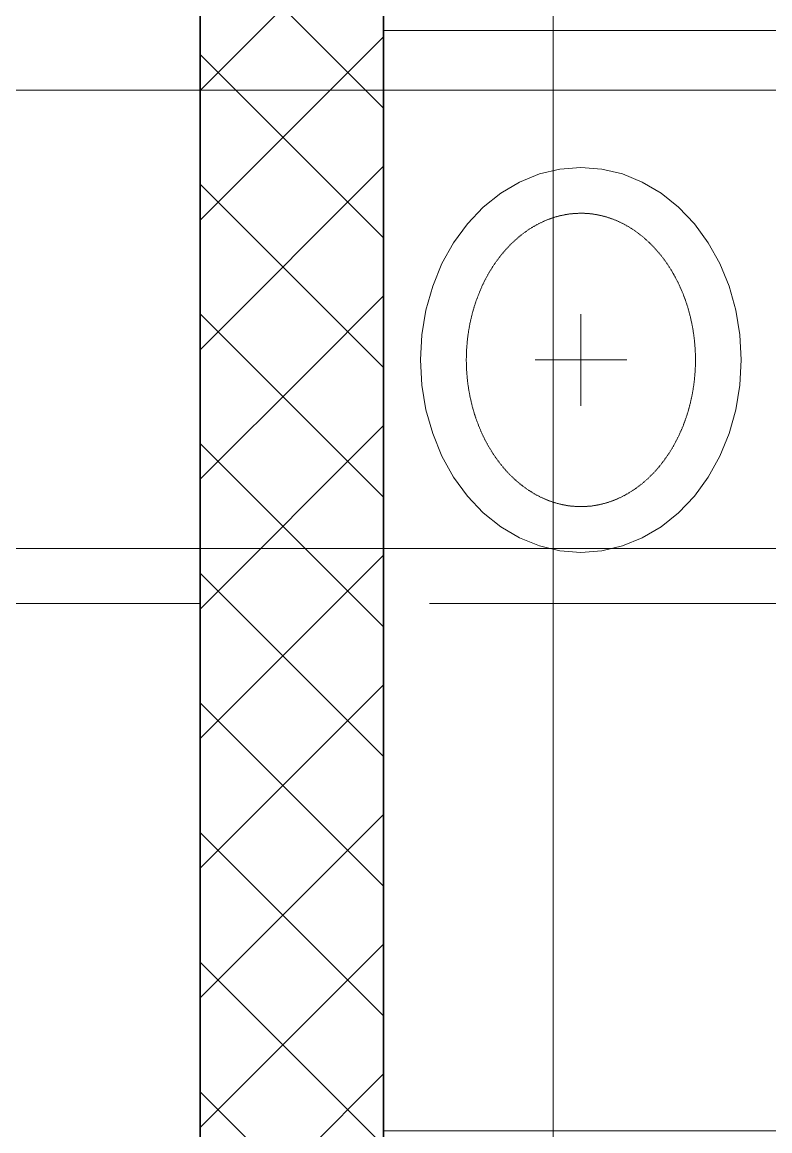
# Model space of a CAD drawing. Extents: x -1132 to 613, y -179 to 712.
# Drawn here: x -785.2 to -768.89, y 379.88 to 404.06 of the extents above; entities that cross this region are included whole.
import ezdxf
from ezdxf.lldxf.tags import DXFTag

# ---------------------------------------------------------------- set-up
doc = ezdxf.new("R2010")
doc.units = 0
doc.layers.get('0').update_dxf_attribs({"lineweight": 13})
doc.layers.add('A-DETL-____-OTLN', color=5, linetype='Continuous', lineweight=9, true_color=0x0000ff)
for name, color, linetype, lineweight in [('A-FLOR-____-OVHD', 7, 'Strichpunkt - Fein', 9), ('A-WALL-____-MCUT', 7, 'Continuous', 35), ('A-WALL-____-PATT', 7, 'Continuous', 35), ('S-GRID-____-OTLN', 7, 'Continuous', 5)]:
    doc.layers.add(name, color=color, linetype=linetype, lineweight=lineweight)
tags = doc.linetypes.add('_Rasterlinie_', pattern=[0.375, 0.2, -0.05, 0.075, -0.05]).pattern_tags.tags
tags[10:11] = [DXFTag(74, 4), DXFTag(75, 0), DXFTag(340, '0'), DXFTag(46, 1.0), DXFTag(50, 0.0), DXFTag(44, 0.0), DXFTag(45, 0.0)]
tags[8:9] = [DXFTag(74, 4), DXFTag(75, 0), DXFTag(340, '0'), DXFTag(46, 1.0), DXFTag(50, 0.0), DXFTag(44, 0.0), DXFTag(45, 0.0)]
tags[6:7] = [DXFTag(74, 4), DXFTag(75, 0), DXFTag(340, '0'), DXFTag(46, 1.0), DXFTag(50, 0.0), DXFTag(44, 0.0), DXFTag(45, 0.0)]
tags[4:5] = [DXFTag(74, 4), DXFTag(75, 0), DXFTag(340, '0'), DXFTag(46, 1.0), DXFTag(50, 0.0), DXFTag(44, 0.0), DXFTag(45, 0.0)]
tags = doc.linetypes.add('Strichliert - Fein', pattern=[0.15, 0.1, -0.05]).pattern_tags.tags
tags[6:7] = [DXFTag(74, 4), DXFTag(75, 0), DXFTag(340, '0'), DXFTag(46, 1.0), DXFTag(50, 0.0), DXFTag(44, 0.0), DXFTag(45, 0.0)]
tags[4:5] = [DXFTag(74, 4), DXFTag(75, 0), DXFTag(340, '0'), DXFTag(46, 1.0), DXFTag(50, 0.0), DXFTag(44, 0.0), DXFTag(45, 0.0)]
tags = doc.linetypes.add('Strichpunkt - Fein', pattern=[0.2, 0.1, -0.05, 0, -0.05]).pattern_tags.tags
tags[10:11] = [DXFTag(74, 4), DXFTag(75, 0), DXFTag(340, '0'), DXFTag(46, 1.0), DXFTag(50, 0.0), DXFTag(44, 0.0), DXFTag(45, 0.0)]
tags[8:9] = [DXFTag(74, 4), DXFTag(75, 0), DXFTag(340, '0'), DXFTag(46, 1.0), DXFTag(50, 0.0), DXFTag(44, 0.0), DXFTag(45, 0.0)]
tags[6:7] = [DXFTag(74, 4), DXFTag(75, 0), DXFTag(340, '0'), DXFTag(46, 1.0), DXFTag(50, 0.0), DXFTag(44, 0.0), DXFTag(45, 0.0)]
tags[4:5] = [DXFTag(74, 4), DXFTag(75, 0), DXFTag(340, '0'), DXFTag(46, 1.0), DXFTag(50, 0.0), DXFTag(44, 0.0), DXFTag(45, 0.0)]

# ---------------------------------------------------------------- blocks, each defined once
blk = doc.blocks.new('Referenz-A0UNPDE96I', base_point=(-1115.886, -117.372))
at = {"layer": 'A-DETL-____-OTLN', "color": 0, "linetype": 'Strichliert - Fein', "ltscale": 0.13}
for p, q in [((-777.315, 404.878), (-777.315, 403.878)), ((-761.315, 403.878), (-777.315, 403.878)), ((-773.916, 400.751), (-774.35, 400.575)), ((-773.467, 400.859), (-773.916, 400.751)), ((-773.01, 400.895), (-773.467, 400.859)), ((-772.553, 400.859), (-773.01, 400.895)), ((-772.104, 400.751), (-772.553, 400.859)), ((-771.671, 400.575), (-772.104, 400.751)), ((-774.35, 400.575), (-774.76, 400.332)), ((-771.26, 400.332), (-771.671, 400.575)), ((-774.76, 400.332), (-775.141, 400.027)), ((-770.88, 400.027), (-771.26, 400.332)), ((-775.141, 400.027), (-775.485, 399.664)), ((-770.535, 399.664), (-770.88, 400.027)), ((-775.485, 399.664), (-775.787, 399.251)), ((-770.233, 399.251), (-770.535, 399.664)), ((-775.787, 399.251), (-776.041, 398.795)), ((-769.979, 398.795), (-770.233, 399.251)), ((-776.041, 398.795), (-776.244, 398.302)), ((-769.777, 398.302), (-769.979, 398.795)), ((-776.244, 398.302), (-776.391, 397.782)), ((-769.629, 397.782), (-769.777, 398.302)), ((-776.391, 397.782), (-776.48, 397.243)), ((-773.01, 397.695), (-773.01, 395.695)), ((-769.54, 397.243), (-769.629, 397.782)), ((-776.48, 397.243), (-776.51, 396.695)), ((-769.51, 396.695), (-769.54, 397.243)), ((-776.51, 396.695), (-776.48, 396.146)), ((-774.01, 396.695), (-772.01, 396.695)), ((-769.54, 396.146), (-769.51, 396.695)), ((-776.48, 396.146), (-776.391, 395.607)), ((-769.629, 395.607), (-769.54, 396.146)), ((-776.391, 395.607), (-776.244, 395.087)), ((-769.777, 395.087), (-769.629, 395.607)), ((-776.244, 395.087), (-776.041, 394.595)), ((-769.979, 394.595), (-769.777, 395.087)), ((-776.041, 394.595), (-775.787, 394.138)), ((-770.233, 394.138), (-769.979, 394.595)), ((-775.787, 394.138), (-775.485, 393.725)), ((-770.535, 393.725), (-770.233, 394.138)), ((-775.485, 393.725), (-775.141, 393.362)), ((-770.88, 393.362), (-770.535, 393.725)), ((-775.141, 393.362), (-774.76, 393.057)), ((-771.26, 393.057), (-770.88, 393.362)), ((-774.76, 393.057), (-774.35, 392.814)), ((-771.671, 392.814), (-771.26, 393.057)), ((-774.35, 392.814), (-773.916, 392.638)), ((-772.104, 392.638), (-771.671, 392.814)), ((-773.916, 392.638), (-773.467, 392.53)), ((-773.467, 392.53), (-773.01, 392.495)), ((-773.01, 392.495), (-772.553, 392.53)), ((-772.553, 392.53), (-772.104, 392.638)), ((-777.315, 379.878), (-777.315, 378.878)), ((-777.315, 379.878), (-762.315, 379.878))]:
    blk.add_line(p, q, dxfattribs=at)
at = {"layer": 'A-DETL-____-OTLN', "color": 0, "linetype": 'Continuous'}
for p, q in [((-773.67, 399.778), (-773.658, 399.783)), ((-773.652, 399.785), (-773.639, 399.789)), ((-773.633, 399.791), (-773.621, 399.795)), ((-773.615, 399.797), (-773.602, 399.801)), ((-773.596, 399.804), (-773.587, 399.807)), ((-773.587, 399.807), (-773.584, 399.808)), ((-773.578, 399.809), (-773.565, 399.813)), ((-773.559, 399.815), (-773.546, 399.818)), ((-773.54, 399.82), (-773.528, 399.823)), ((-773.521, 399.825), (-773.509, 399.828)), ((-773.503, 399.83), (-773.49, 399.834)), ((-773.484, 399.835), (-773.472, 399.838)), ((-773.472, 399.838), (-773.471, 399.839)), ((-773.465, 399.84), (-773.452, 399.843)), ((-773.446, 399.844), (-773.433, 399.847)), ((-773.427, 399.848), (-773.414, 399.851)), ((-773.408, 399.852), (-773.395, 399.855)), ((-773.389, 399.856), (-773.376, 399.859)), ((-773.369, 399.86), (-773.357, 399.863)), ((-773.357, 399.863), (-773.357, 399.863)), ((-773.35, 399.864), (-773.337, 399.866)), ((-773.331, 399.867), (-773.318, 399.869)), ((-773.312, 399.87), (-773.299, 399.872)), ((-773.292, 399.873), (-773.28, 399.875)), ((-773.273, 399.876), (-773.26, 399.878)), ((-773.254, 399.879), (-773.242, 399.881)), ((-773.242, 399.881), (-773.241, 399.881)), ((-773.235, 399.881), (-773.222, 399.882)), ((-773.215, 399.883), (-773.202, 399.884)), ((-773.196, 399.885), (-773.183, 399.886)), ((-773.176, 399.887), (-773.163, 399.888)), ((-773.157, 399.888), (-773.144, 399.889)), ((-773.137, 399.89), (-773.126, 399.891)), ((-773.126, 399.891), (-773.125, 399.891)), ((-773.118, 399.891), (-773.105, 399.892)), ((-773.099, 399.892), (-773.086, 399.892)), ((-773.079, 399.892), (-773.066, 399.893)), ((-773.06, 399.893), (-773.047, 399.893)), ((-773.04, 399.894), (-773.027, 399.894)), ((-773.021, 399.894), (-773.01, 399.895)), ((-773.01, 399.895), (-773, 399.894)), ((-772.993, 399.894), (-772.98, 399.894)), ((-772.974, 399.894), (-772.961, 399.893)), ((-772.954, 399.893), (-772.941, 399.893)), ((-772.935, 399.893), (-772.922, 399.892)), ((-772.915, 399.892), (-772.902, 399.891)), ((-772.896, 399.891), (-772.883, 399.89)), ((-772.876, 399.889), (-772.864, 399.888)), ((-772.857, 399.888), (-772.844, 399.887)), ((-772.838, 399.887), (-772.825, 399.886)), ((-772.825, 399.886), (-772.825, 399.886)), ((-772.818, 399.885), (-772.805, 399.883)), ((-772.799, 399.882), (-772.786, 399.881)), ((-772.779, 399.88), (-772.767, 399.879)), ((-772.76, 399.878), (-772.747, 399.876)), ((-772.741, 399.875), (-772.732, 399.874)), ((-772.732, 399.874), (-772.728, 399.874)), ((-772.721, 399.873), (-772.709, 399.87)), ((-772.702, 399.869), (-772.689, 399.867)), ((-772.683, 399.866), (-772.67, 399.864)), ((-772.664, 399.863), (-772.651, 399.86)), ((-772.645, 399.859), (-772.64, 399.859)), ((-772.64, 399.859), (-772.632, 399.857)), ((-772.625, 399.855), (-772.613, 399.853)), ((-772.606, 399.851), (-772.594, 399.848)), ((-772.587, 399.847), (-772.575, 399.844)), ((-772.568, 399.843), (-772.556, 399.84)), ((-772.549, 399.839), (-772.548, 399.838)), ((-772.548, 399.838), (-772.537, 399.835)), ((-772.53, 399.834), (-772.518, 399.83)), ((-772.512, 399.829), (-772.499, 399.825)), ((-772.493, 399.823), (-772.48, 399.82)), ((-772.474, 399.818), (-772.461, 399.815)), ((-772.455, 399.813), (-772.443, 399.809)), ((-772.437, 399.807), (-772.424, 399.803)), ((-772.418, 399.801), (-772.406, 399.797)), ((-772.399, 399.795), (-772.387, 399.791)), ((-772.381, 399.789), (-772.369, 399.785)), ((-772.362, 399.783), (-772.35, 399.779)), ((-774.156, 399.533), (-774.148, 399.539)), ((-774.148, 399.539), (-774.146, 399.54)), ((-774.14, 399.544), (-774.129, 399.551)), ((-774.123, 399.554), (-774.112, 399.561)), ((-774.107, 399.564), (-774.096, 399.571)), ((-774.09, 399.575), (-774.079, 399.581)), ((-774.074, 399.585), (-774.063, 399.592)), ((-774.057, 399.595), (-774.046, 399.602)), ((-774.041, 399.606), (-774.038, 399.607)), ((-774.038, 399.607), (-774.029, 399.612)), ((-774.024, 399.615), (-774.012, 399.621)), ((-774.007, 399.624), (-773.995, 399.631)), ((-773.989, 399.634), (-773.978, 399.64)), ((-773.972, 399.643), (-773.961, 399.649)), ((-773.955, 399.652), (-773.944, 399.659)), ((-773.938, 399.662), (-773.927, 399.668)), ((-773.927, 399.668), (-773.927, 399.668)), ((-773.921, 399.671), (-773.909, 399.676)), ((-773.903, 399.679), (-773.892, 399.685)), ((-773.886, 399.688), (-773.874, 399.693)), ((-773.868, 399.696), (-773.856, 399.702)), ((-773.85, 399.704), (-773.839, 399.71)), ((-773.833, 399.713), (-773.821, 399.718)), ((-773.815, 399.721), (-773.803, 399.726)), ((-773.815, 399.721), (-773.815, 399.721)), ((-773.797, 399.729), (-773.785, 399.733)), ((-773.779, 399.736), (-773.767, 399.741)), ((-773.761, 399.743), (-773.749, 399.748)), ((-773.743, 399.751), (-773.731, 399.756)), ((-773.725, 399.758), (-773.713, 399.763)), ((-773.707, 399.765), (-773.701, 399.768)), ((-773.701, 399.768), (-773.695, 399.77)), ((-773.689, 399.772), (-773.676, 399.776)), ((-772.344, 399.776), (-772.332, 399.772)), ((-772.326, 399.77), (-772.314, 399.765)), ((-772.308, 399.763), (-772.295, 399.758)), ((-772.289, 399.756), (-772.277, 399.751)), ((-772.271, 399.749), (-772.259, 399.744)), ((-772.253, 399.741), (-772.241, 399.736)), ((-772.235, 399.734), (-772.223, 399.729)), ((-772.217, 399.726), (-772.205, 399.721)), ((-772.199, 399.718), (-772.187, 399.713)), ((-772.181, 399.711), (-772.17, 399.705)), ((-772.164, 399.702), (-772.152, 399.696)), ((-772.146, 399.694), (-772.135, 399.688)), ((-772.129, 399.685), (-772.117, 399.679)), ((-772.111, 399.677), (-772.1, 399.671)), ((-772.094, 399.668), (-772.094, 399.668)), ((-772.094, 399.668), (-772.082, 399.662)), ((-772.077, 399.659), (-772.065, 399.653)), ((-772.059, 399.65), (-772.048, 399.643)), ((-772.042, 399.64), (-772.031, 399.634)), ((-772.025, 399.631), (-772.014, 399.625)), ((-772.008, 399.622), (-772.005, 399.62)), ((-772.005, 399.62), (-771.997, 399.615)), ((-771.991, 399.612), (-771.98, 399.605)), ((-771.974, 399.602), (-771.963, 399.595)), ((-771.958, 399.592), (-771.946, 399.585)), ((-771.941, 399.582), (-771.93, 399.575)), ((-771.924, 399.572), (-771.917, 399.567)), ((-771.917, 399.567), (-771.913, 399.565)), ((-771.908, 399.561), (-771.897, 399.554)), ((-771.891, 399.551), (-771.881, 399.543)), ((-771.875, 399.54), (-771.864, 399.533)), ((-774.462, 399.292), (-774.453, 399.3)), ((-774.448, 399.305), (-774.438, 399.313)), ((-774.433, 399.318), (-774.423, 399.326)), ((-774.418, 399.33), (-774.409, 399.339)), ((-774.404, 399.343), (-774.394, 399.352)), ((-774.389, 399.356), (-774.379, 399.365)), ((-774.374, 399.369), (-774.365, 399.377)), ((-774.36, 399.382), (-774.349, 399.39)), ((-774.344, 399.394), (-774.334, 399.402)), ((-774.329, 399.406), (-774.319, 399.414)), ((-774.314, 399.418), (-774.303, 399.426)), ((-774.298, 399.43), (-774.288, 399.438)), ((-774.283, 399.442), (-774.273, 399.45)), ((-774.268, 399.454), (-774.257, 399.462)), ((-774.252, 399.466), (-774.241, 399.473)), ((-774.236, 399.477), (-774.225, 399.484)), ((-774.22, 399.488), (-774.209, 399.496)), ((-774.204, 399.499), (-774.194, 399.507)), ((-774.188, 399.511), (-774.178, 399.518)), ((-774.172, 399.522), (-774.162, 399.529)), ((-771.859, 399.529), (-771.848, 399.522)), ((-771.843, 399.518), (-771.832, 399.511)), ((-771.826, 399.507), (-771.816, 399.5)), ((-771.811, 399.496), (-771.8, 399.488)), ((-771.795, 399.485), (-771.784, 399.477)), ((-771.779, 399.473), (-771.769, 399.465)), ((-771.763, 399.462), (-771.753, 399.454)), ((-771.748, 399.45), (-771.744, 399.448)), ((-771.744, 399.448), (-771.737, 399.442)), ((-771.732, 399.438), (-771.722, 399.43)), ((-771.717, 399.426), (-771.707, 399.418)), ((-771.702, 399.414), (-771.691, 399.406)), ((-771.686, 399.402), (-771.676, 399.394)), ((-771.671, 399.39), (-771.661, 399.382)), ((-771.656, 399.377), (-771.646, 399.369)), ((-771.641, 399.365), (-771.631, 399.356)), ((-771.626, 399.352), (-771.617, 399.343)), ((-771.612, 399.339), (-771.602, 399.331)), ((-771.597, 399.326), (-771.587, 399.318)), ((-771.582, 399.314), (-771.577, 399.309)), ((-771.577, 399.309), (-771.573, 399.305)), ((-771.568, 399.301), (-771.558, 399.292)), ((-774.692, 399.053), (-774.683, 399.063)), ((-774.679, 399.068), (-774.671, 399.078)), ((-774.666, 399.083), (-774.66, 399.09)), ((-774.66, 399.09), (-774.658, 399.092)), ((-774.654, 399.097), (-774.645, 399.107)), ((-774.64, 399.111), (-774.631, 399.121)), ((-774.627, 399.126), (-774.618, 399.135)), ((-774.614, 399.14), (-774.605, 399.149)), ((-774.6, 399.154), (-774.592, 399.164)), ((-774.587, 399.168), (-774.578, 399.178)), ((-774.574, 399.183), (-774.565, 399.192)), ((-774.56, 399.197), (-774.551, 399.206)), ((-774.546, 399.21), (-774.537, 399.22)), ((-774.532, 399.224), (-774.523, 399.233)), ((-774.518, 399.238), (-774.509, 399.247)), ((-774.504, 399.251), (-774.495, 399.26)), ((-774.49, 399.265), (-774.481, 399.274)), ((-774.476, 399.278), (-774.467, 399.287)), ((-771.554, 399.287), (-771.544, 399.278)), ((-771.539, 399.274), (-771.53, 399.265)), ((-771.525, 399.261), (-771.516, 399.252)), ((-771.511, 399.247), (-771.501, 399.238)), ((-771.497, 399.234), (-771.496, 399.234)), ((-771.496, 399.234), (-771.488, 399.225)), ((-771.483, 399.22), (-771.474, 399.211)), ((-771.469, 399.206), (-771.46, 399.197)), ((-771.456, 399.192), (-771.447, 399.183)), ((-771.442, 399.178), (-771.433, 399.169)), ((-771.429, 399.164), (-771.419, 399.155)), ((-771.415, 399.15), (-771.406, 399.14)), ((-771.402, 399.136), (-771.393, 399.126)), ((-771.389, 399.121), (-771.38, 399.112)), ((-771.376, 399.107), (-771.367, 399.097)), ((-771.363, 399.092), (-771.354, 399.083)), ((-771.35, 399.078), (-771.341, 399.068)), ((-771.341, 399.068), (-771.341, 399.068)), ((-771.337, 399.063), (-771.328, 399.053)), ((-774.882, 398.805), (-774.874, 398.816)), ((-774.871, 398.822), (-774.863, 398.832)), ((-774.86, 398.838), (-774.852, 398.848)), ((-774.848, 398.854), (-774.843, 398.862)), ((-774.843, 398.862), (-774.841, 398.864)), ((-774.837, 398.869), (-774.829, 398.88)), ((-774.825, 398.885), (-774.817, 398.895)), ((-774.813, 398.901), (-774.806, 398.911)), ((-774.802, 398.916), (-774.794, 398.926)), ((-774.79, 398.932), (-774.782, 398.942)), ((-774.778, 398.947), (-774.77, 398.957)), ((-774.766, 398.963), (-774.758, 398.973)), ((-774.754, 398.979), (-774.746, 398.988)), ((-774.754, 398.978), (-774.754, 398.979)), ((-774.742, 398.993), (-774.733, 399.003)), ((-774.729, 399.008), (-774.721, 399.018)), ((-774.717, 399.023), (-774.708, 399.033)), ((-774.704, 399.038), (-774.696, 399.048)), ((-771.324, 399.048), (-771.316, 399.038)), ((-771.312, 399.033), (-771.303, 399.023)), ((-771.299, 399.018), (-771.291, 399.008)), ((-771.287, 399.003), (-771.279, 398.993)), ((-771.274, 398.988), (-771.267, 398.979)), ((-771.267, 398.979), (-771.266, 398.978)), ((-771.262, 398.973), (-771.254, 398.963)), ((-771.25, 398.958), (-771.242, 398.947)), ((-771.238, 398.942), (-771.23, 398.932)), ((-771.226, 398.927), (-771.219, 398.916)), ((-771.215, 398.911), (-771.207, 398.901)), ((-771.203, 398.896), (-771.195, 398.886)), ((-771.195, 398.886), (-771.195, 398.885)), ((-771.191, 398.88), (-771.184, 398.87)), ((-771.18, 398.864), (-771.172, 398.854)), ((-771.168, 398.848), (-771.161, 398.838)), ((-771.157, 398.832), (-771.15, 398.822)), ((-771.146, 398.816), (-771.138, 398.806)), ((-775.027, 398.575), (-775.021, 398.586)), ((-775.018, 398.592), (-775.011, 398.603)), ((-775.008, 398.609), (-775.001, 398.62)), ((-774.998, 398.625), (-774.991, 398.636)), ((-774.988, 398.642), (-774.981, 398.653)), ((-774.977, 398.658), (-774.97, 398.669)), ((-774.967, 398.675), (-774.96, 398.686)), ((-774.957, 398.692), (-774.95, 398.703)), ((-774.947, 398.708), (-774.94, 398.719)), ((-774.936, 398.725), (-774.929, 398.736)), ((-774.926, 398.741), (-774.918, 398.752)), ((-774.915, 398.757), (-774.907, 398.768)), ((-774.904, 398.773), (-774.896, 398.784)), ((-774.893, 398.789), (-774.885, 398.8)), ((-771.135, 398.801), (-771.127, 398.79)), ((-771.123, 398.785), (-771.116, 398.774)), ((-771.113, 398.768), (-771.106, 398.757)), ((-771.102, 398.752), (-771.095, 398.741)), ((-771.092, 398.736), (-771.084, 398.725)), ((-771.081, 398.719), (-771.074, 398.708)), ((-771.07, 398.703), (-771.063, 398.692)), ((-771.06, 398.687), (-771.053, 398.675)), ((-771.049, 398.67), (-771.043, 398.659)), ((-771.039, 398.653), (-771.033, 398.642)), ((-771.029, 398.636), (-771.023, 398.625)), ((-771.019, 398.62), (-771.013, 398.609)), ((-771.009, 398.603), (-771.003, 398.592)), ((-770.999, 398.586), (-770.997, 398.582)), ((-770.997, 398.582), (-770.993, 398.575)), ((-775.153, 398.333), (-775.148, 398.344)), ((-775.145, 398.35), (-775.139, 398.362)), ((-775.136, 398.368), (-775.13, 398.379)), ((-775.127, 398.385), (-775.122, 398.397)), ((-775.119, 398.403), (-775.113, 398.414)), ((-775.11, 398.42), (-775.104, 398.432)), ((-775.101, 398.437), (-775.096, 398.449)), ((-775.093, 398.455), (-775.087, 398.467)), ((-775.084, 398.473), (-775.078, 398.484)), ((-775.084, 398.472), (-775.084, 398.473)), ((-775.074, 398.489), (-775.068, 398.501)), ((-775.065, 398.506), (-775.059, 398.518)), ((-775.056, 398.523), (-775.049, 398.535)), ((-775.046, 398.541), (-775.04, 398.552)), ((-775.037, 398.558), (-775.03, 398.569)), ((-770.99, 398.569), (-770.983, 398.558)), ((-770.98, 398.552), (-770.974, 398.541)), ((-770.971, 398.535), (-770.965, 398.524)), ((-770.962, 398.518), (-770.955, 398.507)), ((-770.952, 398.501), (-770.946, 398.49)), ((-770.943, 398.484), (-770.937, 398.473)), ((-770.937, 398.473), (-770.936, 398.473)), ((-770.934, 398.467), (-770.928, 398.455)), ((-770.925, 398.449), (-770.919, 398.438)), ((-770.916, 398.432), (-770.91, 398.42)), ((-770.907, 398.414), (-770.901, 398.403)), ((-770.898, 398.397), (-770.893, 398.385)), ((-770.89, 398.38), (-770.884, 398.368)), ((-770.881, 398.362), (-770.88, 398.361)), ((-770.88, 398.361), (-770.875, 398.35)), ((-770.873, 398.345), (-770.867, 398.333)), ((-775.259, 398.081), (-775.255, 398.093)), ((-775.252, 398.099), (-775.248, 398.111)), ((-775.245, 398.117), (-775.24, 398.13)), ((-775.238, 398.136), (-775.233, 398.148)), ((-775.231, 398.154), (-775.226, 398.166)), ((-775.224, 398.172), (-775.219, 398.184)), ((-775.217, 398.19), (-775.211, 398.202)), ((-775.209, 398.208), (-775.203, 398.22)), ((-775.201, 398.226), (-775.196, 398.238)), ((-775.193, 398.244), (-775.188, 398.255)), ((-775.185, 398.261), (-775.18, 398.273)), ((-775.177, 398.279), (-775.172, 398.291)), ((-775.169, 398.297), (-775.164, 398.309)), ((-775.161, 398.315), (-775.156, 398.327)), ((-770.865, 398.327), (-770.859, 398.315)), ((-770.856, 398.309), (-770.851, 398.297)), ((-770.848, 398.291), (-770.843, 398.28)), ((-770.84, 398.274), (-770.835, 398.262)), ((-770.832, 398.256), (-770.827, 398.246)), ((-770.827, 398.246), (-770.827, 398.244)), ((-770.824, 398.238), (-770.819, 398.226)), ((-770.817, 398.22), (-770.812, 398.208)), ((-770.809, 398.202), (-770.804, 398.19)), ((-770.802, 398.184), (-770.797, 398.172)), ((-770.794, 398.166), (-770.789, 398.154)), ((-770.787, 398.148), (-770.782, 398.136)), ((-770.779, 398.13), (-770.778, 398.127)), ((-770.778, 398.127), (-770.775, 398.118)), ((-770.772, 398.112), (-770.768, 398.1)), ((-770.765, 398.094), (-770.761, 398.081)), ((-775.341, 397.841), (-775.338, 397.854)), ((-775.336, 397.86), (-775.332, 397.873)), ((-775.33, 397.879), (-775.329, 397.883)), ((-775.329, 397.883), (-775.326, 397.891)), ((-775.324, 397.897), (-775.32, 397.91)), ((-775.318, 397.916), (-775.314, 397.928)), ((-775.312, 397.934), (-775.307, 397.947)), ((-775.305, 397.953), (-775.301, 397.965)), ((-775.299, 397.971), (-775.295, 397.983)), ((-775.293, 397.99), (-775.289, 398.002)), ((-775.286, 398.008), (-775.282, 398.02)), ((-775.28, 398.027), (-775.277, 398.037)), ((-775.277, 398.037), (-775.276, 398.039)), ((-775.274, 398.045), (-775.269, 398.057)), ((-775.266, 398.063), (-775.262, 398.075)), ((-770.759, 398.075), (-770.754, 398.063)), ((-770.752, 398.057), (-770.747, 398.045)), ((-770.745, 398.039), (-770.74, 398.027)), ((-770.738, 398.021), (-770.733, 398.008)), ((-770.731, 398.002), (-770.727, 397.99)), ((-770.725, 397.984), (-770.721, 397.971)), ((-770.719, 397.965), (-770.715, 397.953)), ((-770.713, 397.947), (-770.709, 397.934)), ((-770.707, 397.928), (-770.702, 397.916)), ((-770.7, 397.91), (-770.696, 397.897)), ((-770.694, 397.891), (-770.691, 397.883)), ((-770.691, 397.883), (-770.69, 397.879)), ((-770.688, 397.873), (-770.685, 397.86)), ((-770.683, 397.854), (-770.679, 397.842)), ((-775.407, 397.597), (-775.404, 397.609)), ((-775.403, 397.616), (-775.4, 397.628)), ((-775.398, 397.635), (-775.395, 397.647)), ((-775.393, 397.653), (-775.39, 397.666)), ((-775.389, 397.672), (-775.385, 397.685)), ((-775.384, 397.691), (-775.38, 397.704)), ((-775.379, 397.71), (-775.375, 397.723)), ((-775.374, 397.729), (-775.371, 397.742)), ((-775.369, 397.748), (-775.367, 397.757)), ((-775.367, 397.757), (-775.366, 397.76)), ((-775.364, 397.767), (-775.36, 397.779)), ((-775.358, 397.785), (-775.354, 397.798)), ((-775.353, 397.804), (-775.349, 397.816)), ((-775.347, 397.823), (-775.343, 397.835)), ((-770.677, 397.835), (-770.673, 397.823)), ((-770.672, 397.817), (-770.668, 397.804)), ((-770.666, 397.798), (-770.662, 397.785)), ((-770.661, 397.779), (-770.657, 397.767)), ((-770.655, 397.761), (-770.654, 397.756)), ((-770.654, 397.756), (-770.652, 397.748)), ((-770.65, 397.742), (-770.647, 397.729)), ((-770.645, 397.723), (-770.642, 397.71)), ((-770.64, 397.704), (-770.637, 397.691)), ((-770.635, 397.685), (-770.632, 397.672)), ((-770.63, 397.666), (-770.627, 397.654)), ((-770.625, 397.647), (-770.622, 397.635)), ((-770.621, 397.628), (-770.621, 397.628)), ((-770.621, 397.628), (-770.618, 397.616)), ((-770.616, 397.609), (-770.613, 397.597)), ((-775.454, 397.367), (-775.451, 397.38)), ((-775.45, 397.386), (-775.448, 397.399)), ((-775.446, 397.406), (-775.444, 397.418)), ((-775.443, 397.425), (-775.44, 397.438)), ((-775.439, 397.444), (-775.437, 397.457)), ((-775.436, 397.463), (-775.433, 397.476)), ((-775.432, 397.482), (-775.43, 397.495)), ((-775.428, 397.501), (-775.425, 397.514)), ((-775.424, 397.52), (-775.421, 397.533)), ((-775.42, 397.539), (-775.417, 397.552)), ((-775.416, 397.559), (-775.413, 397.571)), ((-775.411, 397.578), (-775.408, 397.59)), ((-770.612, 397.59), (-770.609, 397.578)), ((-770.608, 397.571), (-770.605, 397.559)), ((-770.604, 397.552), (-770.601, 397.54)), ((-770.599, 397.533), (-770.596, 397.521)), ((-770.595, 397.514), (-770.592, 397.502)), ((-770.591, 397.495), (-770.588, 397.482)), ((-770.587, 397.476), (-770.585, 397.463)), ((-770.584, 397.457), (-770.581, 397.444)), ((-770.58, 397.438), (-770.578, 397.425)), ((-770.577, 397.419), (-770.574, 397.406)), ((-770.573, 397.399), (-770.571, 397.387)), ((-770.569, 397.38), (-770.567, 397.367)), ((-775.488, 397.116), (-775.486, 397.129)), ((-775.486, 397.136), (-775.484, 397.148)), ((-775.483, 397.155), (-775.482, 397.168)), ((-775.481, 397.174), (-775.479, 397.187)), ((-775.479, 397.194), (-775.477, 397.207)), ((-775.476, 397.213), (-775.475, 397.226)), ((-775.474, 397.234), (-775.472, 397.245)), ((-775.474, 397.232), (-775.474, 397.234)), ((-775.471, 397.252), (-775.469, 397.264)), ((-775.468, 397.271), (-775.466, 397.284)), ((-775.465, 397.29), (-775.463, 397.303)), ((-775.462, 397.309), (-775.46, 397.322)), ((-775.459, 397.329), (-775.457, 397.342)), ((-775.457, 397.348), (-775.455, 397.361)), ((-770.566, 397.361), (-770.564, 397.348)), ((-770.563, 397.342), (-770.561, 397.329)), ((-770.56, 397.322), (-770.558, 397.31)), ((-770.557, 397.303), (-770.555, 397.29)), ((-770.554, 397.284), (-770.552, 397.271)), ((-770.551, 397.265), (-770.549, 397.252)), ((-770.548, 397.245), (-770.546, 397.234)), ((-770.546, 397.234), (-770.546, 397.233)), ((-770.546, 397.226), (-770.544, 397.213)), ((-770.543, 397.207), (-770.542, 397.194)), ((-770.541, 397.187), (-770.539, 397.174)), ((-770.539, 397.168), (-770.537, 397.155)), ((-770.536, 397.149), (-770.535, 397.136)), ((-770.534, 397.129), (-770.533, 397.116)), ((-775.505, 396.883), (-775.505, 396.896)), ((-775.504, 396.902), (-775.504, 396.915)), ((-775.503, 396.922), (-775.503, 396.935)), ((-775.502, 396.941), (-775.502, 396.954)), ((-775.501, 396.965), (-775.5, 396.974)), ((-775.501, 396.961), (-775.501, 396.965)), ((-775.5, 396.98), (-775.499, 396.993)), ((-775.498, 397), (-775.497, 397.013)), ((-775.497, 397.019), (-775.495, 397.032)), ((-775.495, 397.039), (-775.494, 397.051)), ((-775.493, 397.058), (-775.492, 397.071)), ((-775.492, 397.077), (-775.491, 397.09)), ((-775.49, 397.1), (-775.489, 397.11)), ((-775.49, 397.097), (-775.49, 397.1)), ((-770.532, 397.11), (-770.531, 397.1)), ((-770.531, 397.1), (-770.53, 397.097)), ((-770.53, 397.09), (-770.529, 397.078)), ((-770.528, 397.071), (-770.527, 397.058)), ((-770.527, 397.052), (-770.525, 397.039)), ((-770.525, 397.032), (-770.524, 397.019)), ((-770.523, 397.013), (-770.522, 397)), ((-770.522, 396.993), (-770.521, 396.98)), ((-770.52, 396.974), (-770.519, 396.965)), ((-770.519, 396.965), (-770.519, 396.961)), ((-770.519, 396.954), (-770.518, 396.941)), ((-770.518, 396.935), (-770.517, 396.922)), ((-770.517, 396.915), (-770.516, 396.902)), ((-770.516, 396.896), (-770.515, 396.883)), ((-775.51, 396.727), (-775.509, 396.74)), ((-775.51, 396.707), (-775.51, 396.72)), ((-775.51, 396.695), (-775.51, 396.701)), ((-775.51, 396.688), (-775.51, 396.695)), ((-775.51, 396.668), (-775.51, 396.681)), ((-775.509, 396.649), (-775.51, 396.662)), ((-775.509, 396.785), (-775.508, 396.798)), ((-775.509, 396.766), (-775.509, 396.779)), ((-775.509, 396.746), (-775.509, 396.759)), ((-775.509, 396.629), (-775.509, 396.642)), ((-775.508, 396.83), (-775.508, 396.837)), ((-775.508, 396.824), (-775.508, 396.83)), ((-775.508, 396.805), (-775.508, 396.818)), ((-775.507, 396.844), (-775.507, 396.857)), ((-775.506, 396.863), (-775.506, 396.876)), ((-770.515, 396.877), (-770.514, 396.864)), ((-770.514, 396.857), (-770.513, 396.844)), ((-770.513, 396.838), (-770.513, 396.83)), ((-770.513, 396.83), (-770.512, 396.825)), ((-770.512, 396.818), (-770.512, 396.805)), ((-770.512, 396.799), (-770.512, 396.786)), ((-770.512, 396.779), (-770.511, 396.766)), ((-770.511, 396.76), (-770.511, 396.747)), ((-770.511, 396.74), (-770.511, 396.727)), ((-770.511, 396.721), (-770.51, 396.708)), ((-770.51, 396.682), (-770.511, 396.669)), ((-770.511, 396.662), (-770.511, 396.649)), ((-770.511, 396.643), (-770.511, 396.63)), ((-770.51, 396.701), (-770.51, 396.695)), ((-770.51, 396.695), (-770.51, 396.688)), ((-775.509, 396.61), (-775.509, 396.623)), ((-775.508, 396.59), (-775.509, 396.603)), ((-775.508, 396.571), (-775.508, 396.584)), ((-775.508, 396.559), (-775.508, 396.564)), ((-775.508, 396.551), (-775.508, 396.559)), ((-775.507, 396.532), (-775.507, 396.545)), ((-775.506, 396.513), (-775.506, 396.526)), ((-775.505, 396.493), (-775.505, 396.506)), ((-775.504, 396.474), (-775.504, 396.487)), ((-775.503, 396.454), (-775.503, 396.467)), ((-775.502, 396.435), (-775.502, 396.448)), ((-775.501, 396.424), (-775.501, 396.428)), ((-775.5, 396.415), (-775.501, 396.424)), ((-775.499, 396.396), (-775.5, 396.409)), ((-770.521, 396.409), (-770.522, 396.396)), ((-770.519, 396.424), (-770.52, 396.415)), ((-770.518, 396.448), (-770.519, 396.435)), ((-770.519, 396.428), (-770.519, 396.424)), ((-770.517, 396.467), (-770.518, 396.454)), ((-770.516, 396.487), (-770.517, 396.474)), ((-770.515, 396.506), (-770.516, 396.493)), ((-770.514, 396.526), (-770.515, 396.513)), ((-770.513, 396.545), (-770.514, 396.532)), ((-770.512, 396.565), (-770.513, 396.559)), ((-770.513, 396.559), (-770.513, 396.552)), ((-770.511, 396.623), (-770.512, 396.61)), ((-770.512, 396.604), (-770.512, 396.591)), ((-770.512, 396.584), (-770.512, 396.571)), ((-775.497, 396.376), (-775.498, 396.389)), ((-775.495, 396.357), (-775.497, 396.37)), ((-775.494, 396.337), (-775.495, 396.35)), ((-775.492, 396.318), (-775.493, 396.331)), ((-775.491, 396.299), (-775.492, 396.312)), ((-775.49, 396.289), (-775.49, 396.292)), ((-775.489, 396.279), (-775.49, 396.289)), ((-775.486, 396.26), (-775.488, 396.273)), ((-775.484, 396.24), (-775.486, 396.253)), ((-775.482, 396.221), (-775.483, 396.234)), ((-775.479, 396.202), (-775.481, 396.215)), ((-775.477, 396.182), (-775.479, 396.195)), ((-775.475, 396.163), (-775.476, 396.176)), ((-775.474, 396.155), (-775.474, 396.157)), ((-775.472, 396.144), (-775.474, 396.155)), ((-770.546, 396.155), (-770.548, 396.144)), ((-770.544, 396.176), (-770.546, 396.163)), ((-770.546, 396.157), (-770.546, 396.155)), ((-770.542, 396.195), (-770.543, 396.183)), ((-770.539, 396.215), (-770.541, 396.202)), ((-770.537, 396.234), (-770.539, 396.221)), ((-770.535, 396.254), (-770.536, 396.241)), ((-770.533, 396.273), (-770.534, 396.26)), ((-770.531, 396.289), (-770.532, 396.279)), ((-770.53, 396.292), (-770.531, 396.289)), ((-770.529, 396.312), (-770.53, 396.299)), ((-770.527, 396.331), (-770.528, 396.318)), ((-770.525, 396.351), (-770.527, 396.338)), ((-770.524, 396.37), (-770.525, 396.357)), ((-770.522, 396.389), (-770.523, 396.376)), ((-775.469, 396.124), (-775.471, 396.137)), ((-775.466, 396.105), (-775.468, 396.118)), ((-775.463, 396.086), (-775.465, 396.099)), ((-775.46, 396.067), (-775.462, 396.079)), ((-775.457, 396.047), (-775.459, 396.06)), ((-775.455, 396.028), (-775.456, 396.041)), ((-775.451, 396.009), (-775.454, 396.022)), ((-775.448, 395.99), (-775.45, 396.002)), ((-775.444, 395.97), (-775.446, 395.983)), ((-775.44, 395.951), (-775.443, 395.964)), ((-775.437, 395.932), (-775.439, 395.945)), ((-775.433, 395.913), (-775.436, 395.926)), ((-770.585, 395.926), (-770.587, 395.913)), ((-770.581, 395.945), (-770.584, 395.932)), ((-770.578, 395.964), (-770.58, 395.951)), ((-770.574, 395.983), (-770.576, 395.971)), ((-770.57, 396.003), (-770.573, 395.99)), ((-770.567, 396.022), (-770.569, 396.009)), ((-770.564, 396.041), (-770.566, 396.028)), ((-770.561, 396.06), (-770.563, 396.047)), ((-770.558, 396.08), (-770.56, 396.067)), ((-770.555, 396.099), (-770.557, 396.086)), ((-770.552, 396.118), (-770.554, 396.105)), ((-770.549, 396.137), (-770.551, 396.125)), ((-775.43, 395.894), (-775.432, 395.907)), ((-775.425, 395.875), (-775.428, 395.887)), ((-775.421, 395.856), (-775.424, 395.868)), ((-775.417, 395.837), (-775.42, 395.849)), ((-775.413, 395.818), (-775.415, 395.83)), ((-775.408, 395.799), (-775.411, 395.811)), ((-775.404, 395.78), (-775.407, 395.792)), ((-775.4, 395.761), (-775.403, 395.773)), ((-775.4, 395.761), (-775.4, 395.761)), ((-775.395, 395.742), (-775.398, 395.754)), ((-775.39, 395.723), (-775.393, 395.735)), ((-775.385, 395.704), (-775.388, 395.717)), ((-775.38, 395.685), (-775.384, 395.698)), ((-775.375, 395.666), (-775.379, 395.679)), ((-770.642, 395.679), (-770.645, 395.666)), ((-770.637, 395.698), (-770.64, 395.685)), ((-770.632, 395.717), (-770.635, 395.704)), ((-770.627, 395.736), (-770.63, 395.723)), ((-770.622, 395.754), (-770.625, 395.742)), ((-770.618, 395.773), (-770.62, 395.761)), ((-770.613, 395.792), (-770.616, 395.78)), ((-770.609, 395.811), (-770.612, 395.799)), ((-770.605, 395.831), (-770.608, 395.818)), ((-770.601, 395.85), (-770.603, 395.837)), ((-770.596, 395.869), (-770.599, 395.856)), ((-770.592, 395.888), (-770.595, 395.875)), ((-770.588, 395.907), (-770.591, 395.894)), ((-775.37, 395.647), (-775.374, 395.66)), ((-775.367, 395.633), (-775.369, 395.641)), ((-775.365, 395.629), (-775.367, 395.633)), ((-775.36, 395.61), (-775.364, 395.622)), ((-775.354, 395.591), (-775.358, 395.604)), ((-775.349, 395.572), (-775.353, 395.585)), ((-775.343, 395.554), (-775.347, 395.566)), ((-775.338, 395.535), (-775.341, 395.547)), ((-775.332, 395.516), (-775.336, 395.529)), ((-775.329, 395.507), (-775.33, 395.51)), ((-775.326, 395.498), (-775.329, 395.507)), ((-775.32, 395.479), (-775.324, 395.492)), ((-775.314, 395.461), (-775.318, 395.473)), ((-775.308, 395.442), (-775.312, 395.455)), ((-775.301, 395.424), (-775.306, 395.436)), ((-770.715, 395.436), (-770.719, 395.424)), ((-770.709, 395.455), (-770.713, 395.443)), ((-770.702, 395.473), (-770.707, 395.461)), ((-770.696, 395.492), (-770.7, 395.479)), ((-770.691, 395.507), (-770.694, 395.498)), ((-770.69, 395.51), (-770.691, 395.507)), ((-770.685, 395.529), (-770.688, 395.516)), ((-770.679, 395.548), (-770.683, 395.535)), ((-770.673, 395.566), (-770.677, 395.554)), ((-770.668, 395.585), (-770.672, 395.573)), ((-770.662, 395.604), (-770.666, 395.591)), ((-770.657, 395.622), (-770.66, 395.61)), ((-770.654, 395.633), (-770.655, 395.629)), ((-770.651, 395.641), (-770.654, 395.633)), ((-770.647, 395.66), (-770.65, 395.647)), ((-775.295, 395.405), (-775.299, 395.418)), ((-775.289, 395.387), (-775.293, 395.399)), ((-775.282, 395.369), (-775.287, 395.381)), ((-775.276, 395.35), (-775.28, 395.362)), ((-775.269, 395.332), (-775.273, 395.344)), ((-775.262, 395.314), (-775.266, 395.326)), ((-775.255, 395.295), (-775.26, 395.308)), ((-775.248, 395.277), (-775.253, 395.289)), ((-775.242, 395.262), (-775.246, 395.271)), ((-775.241, 395.259), (-775.242, 395.262)), ((-775.234, 395.241), (-775.239, 395.253)), ((-775.226, 395.223), (-775.231, 395.235)), ((-775.219, 395.205), (-775.224, 395.217)), ((-775.211, 395.187), (-775.216, 395.199)), ((-770.804, 395.199), (-770.809, 395.187)), ((-770.797, 395.217), (-770.801, 395.205)), ((-770.789, 395.235), (-770.794, 395.223)), ((-770.782, 395.253), (-770.787, 395.241)), ((-770.775, 395.272), (-770.78, 395.259)), ((-770.768, 395.29), (-770.773, 395.278)), ((-770.761, 395.308), (-770.766, 395.296)), ((-770.754, 395.326), (-770.759, 395.314)), ((-770.747, 395.344), (-770.752, 395.332)), ((-770.74, 395.363), (-770.744, 395.352)), ((-770.744, 395.352), (-770.744, 395.35)), ((-770.734, 395.381), (-770.738, 395.369)), ((-770.728, 395.399), (-770.732, 395.387)), ((-770.721, 395.418), (-770.726, 395.406)), ((-775.204, 395.169), (-775.209, 395.181)), ((-775.196, 395.151), (-775.201, 395.163)), ((-775.193, 395.143), (-775.194, 395.145)), ((-775.188, 395.133), (-775.193, 395.143)), ((-775.18, 395.115), (-775.186, 395.127)), ((-775.172, 395.098), (-775.178, 395.11)), ((-775.164, 395.08), (-775.169, 395.092)), ((-775.156, 395.062), (-775.161, 395.074)), ((-775.148, 395.045), (-775.153, 395.056)), ((-775.14, 395.028), (-775.145, 395.039)), ((-775.14, 395.027), (-775.14, 395.028)), ((-775.131, 395.009), (-775.137, 395.021)), ((-775.122, 394.992), (-775.128, 395.004)), ((-775.113, 394.975), (-775.119, 394.986)), ((-775.104, 394.957), (-775.11, 394.969)), ((-775.096, 394.94), (-775.102, 394.951)), ((-770.919, 394.952), (-770.925, 394.94)), ((-770.91, 394.969), (-770.916, 394.957)), ((-770.902, 394.987), (-770.908, 394.975)), ((-770.893, 395.004), (-770.899, 394.992)), ((-770.884, 395.021), (-770.89, 395.01)), ((-770.876, 395.039), (-770.881, 395.027)), ((-770.867, 395.056), (-770.873, 395.045)), ((-770.859, 395.074), (-770.864, 395.062)), ((-770.851, 395.092), (-770.856, 395.08)), ((-770.843, 395.11), (-770.849, 395.098)), ((-770.835, 395.128), (-770.841, 395.116)), ((-770.827, 395.145), (-770.833, 395.134)), ((-770.82, 395.163), (-770.825, 395.151)), ((-770.812, 395.181), (-770.817, 395.169)), ((-775.087, 394.922), (-775.093, 394.934)), ((-775.084, 394.916), (-775.084, 394.917)), ((-775.078, 394.905), (-775.084, 394.916)), ((-775.068, 394.888), (-775.075, 394.899)), ((-775.059, 394.871), (-775.065, 394.882)), ((-775.049, 394.854), (-775.056, 394.865)), ((-775.04, 394.837), (-775.046, 394.848)), ((-775.031, 394.82), (-775.037, 394.831)), ((-775.024, 394.807), (-775.028, 394.814)), ((-775.021, 394.803), (-775.024, 394.807)), ((-775.011, 394.786), (-775.018, 394.797)), ((-775.001, 394.769), (-775.008, 394.78)), ((-774.991, 394.753), (-774.998, 394.764)), ((-774.981, 394.736), (-774.988, 394.747)), ((-774.971, 394.719), (-774.978, 394.73)), ((-774.961, 394.702), (-774.968, 394.714)), ((-771.053, 394.714), (-771.06, 394.703)), ((-771.043, 394.731), (-771.05, 394.72)), ((-771.033, 394.747), (-771.04, 394.736)), ((-771.023, 394.764), (-771.029, 394.753)), ((-771.012, 394.78), (-771.019, 394.769)), ((-771.003, 394.797), (-771.009, 394.786)), ((-770.993, 394.814), (-771, 394.803)), ((-770.984, 394.831), (-770.99, 394.82)), ((-770.974, 394.849), (-770.981, 394.837)), ((-770.965, 394.866), (-770.971, 394.854)), ((-770.955, 394.883), (-770.962, 394.871)), ((-770.946, 394.9), (-770.952, 394.888)), ((-770.937, 394.916), (-770.943, 394.905)), ((-770.936, 394.917), (-770.937, 394.916)), ((-770.928, 394.934), (-770.934, 394.923)), ((-774.95, 394.686), (-774.957, 394.697)), ((-774.94, 394.67), (-774.947, 394.681)), ((-774.929, 394.653), (-774.936, 394.664)), ((-774.918, 394.637), (-774.925, 394.648)), ((-774.908, 394.621), (-774.915, 394.632)), ((-774.897, 394.604), (-774.904, 394.615)), ((-774.886, 394.588), (-774.893, 394.599)), ((-774.874, 394.573), (-774.882, 394.583)), ((-774.863, 394.557), (-774.871, 394.567)), ((-774.852, 394.541), (-774.859, 394.551)), ((-774.841, 394.525), (-774.848, 394.535)), ((-774.829, 394.509), (-774.837, 394.52)), ((-774.825, 394.503), (-774.826, 394.504)), ((-774.818, 394.493), (-774.825, 394.503)), ((-774.806, 394.478), (-774.814, 394.488)), ((-774.794, 394.462), (-774.802, 394.473)), ((-771.219, 394.473), (-771.227, 394.463)), ((-771.207, 394.489), (-771.215, 394.478)), ((-771.195, 394.504), (-771.203, 394.494)), ((-771.183, 394.52), (-771.191, 394.509)), ((-771.177, 394.527), (-771.179, 394.525)), ((-771.172, 394.535), (-771.177, 394.527)), ((-771.161, 394.551), (-771.168, 394.541)), ((-771.15, 394.567), (-771.157, 394.557)), ((-771.139, 394.584), (-771.146, 394.573)), ((-771.128, 394.6), (-771.135, 394.589)), ((-771.117, 394.616), (-771.124, 394.605)), ((-771.106, 394.632), (-771.113, 394.621)), ((-771.095, 394.648), (-771.102, 394.637)), ((-771.084, 394.664), (-771.091, 394.653)), ((-771.074, 394.681), (-771.081, 394.67)), ((-771.064, 394.697), (-771.07, 394.686)), ((-774.782, 394.447), (-774.79, 394.457)), ((-774.77, 394.431), (-774.778, 394.442)), ((-774.758, 394.416), (-774.766, 394.426)), ((-774.754, 394.41), (-774.754, 394.411)), ((-774.746, 394.401), (-774.754, 394.41)), ((-774.734, 394.386), (-774.742, 394.396)), ((-774.721, 394.371), (-774.729, 394.381)), ((-774.709, 394.356), (-774.717, 394.366)), ((-774.696, 394.341), (-774.704, 394.351)), ((-774.684, 394.326), (-774.692, 394.336)), ((-774.671, 394.311), (-774.679, 394.321)), ((-774.679, 394.321), (-774.679, 394.321)), ((-774.658, 394.297), (-774.666, 394.306)), ((-774.645, 394.282), (-774.653, 394.292)), ((-774.632, 394.268), (-774.64, 394.278)), ((-774.619, 394.253), (-774.627, 394.263)), ((-774.605, 394.239), (-774.614, 394.249)), ((-774.592, 394.225), (-774.601, 394.234)), ((-774.578, 394.211), (-774.587, 394.22)), ((-771.433, 394.221), (-771.442, 394.211)), ((-771.42, 394.235), (-771.429, 394.225)), ((-771.407, 394.249), (-771.416, 394.24)), ((-771.393, 394.263), (-771.402, 394.254)), ((-771.38, 394.278), (-771.389, 394.268)), ((-771.367, 394.292), (-771.376, 394.282)), ((-771.36, 394.299), (-771.362, 394.297)), ((-771.354, 394.307), (-771.36, 394.299)), ((-771.341, 394.321), (-771.35, 394.311)), ((-771.329, 394.336), (-771.337, 394.326)), ((-771.316, 394.351), (-771.325, 394.341)), ((-771.304, 394.366), (-771.312, 394.356)), ((-771.291, 394.381), (-771.3, 394.371)), ((-771.279, 394.396), (-771.287, 394.386)), ((-771.267, 394.41), (-771.274, 394.401)), ((-771.266, 394.411), (-771.267, 394.41)), ((-771.254, 394.426), (-771.262, 394.416)), ((-771.242, 394.442), (-771.25, 394.432)), ((-771.231, 394.457), (-771.238, 394.447)), ((-774.565, 394.197), (-774.574, 394.206)), ((-774.551, 394.183), (-774.56, 394.192)), ((-774.537, 394.169), (-774.546, 394.178)), ((-774.524, 394.155), (-774.533, 394.165)), ((-774.524, 394.155), (-774.524, 394.155)), ((-774.509, 394.142), (-774.519, 394.151)), ((-774.495, 394.129), (-774.505, 394.137)), ((-774.481, 394.115), (-774.491, 394.124)), ((-774.467, 394.102), (-774.476, 394.111)), ((-774.453, 394.088), (-774.462, 394.097)), ((-774.443, 394.08), (-774.448, 394.084)), ((-774.438, 394.075), (-774.443, 394.08)), ((-774.423, 394.063), (-774.433, 394.071)), ((-774.409, 394.05), (-774.419, 394.058)), ((-774.394, 394.037), (-774.404, 394.046)), ((-774.379, 394.024), (-774.389, 394.033)), ((-774.364, 394.012), (-774.374, 394.02)), ((-774.349, 393.999), (-774.36, 394.007)), ((-774.334, 393.987), (-774.344, 393.995)), ((-774.319, 393.975), (-774.329, 393.983)), ((-771.692, 393.983), (-771.702, 393.975)), ((-771.676, 393.995), (-771.686, 393.987)), ((-771.661, 394.007), (-771.671, 393.999)), ((-771.646, 394.02), (-771.656, 394.012)), ((-771.631, 394.033), (-771.641, 394.024)), ((-771.617, 394.046), (-771.627, 394.037)), ((-771.602, 394.059), (-771.612, 394.05)), ((-771.587, 394.071), (-771.597, 394.063)), ((-771.573, 394.084), (-771.583, 394.076)), ((-771.558, 394.097), (-771.568, 394.089)), ((-771.544, 394.111), (-771.553, 394.102)), ((-771.53, 394.124), (-771.539, 394.115)), ((-771.516, 394.138), (-771.525, 394.129)), ((-771.502, 394.151), (-771.511, 394.142)), ((-771.488, 394.165), (-771.497, 394.156)), ((-771.474, 394.179), (-771.483, 394.17)), ((-771.46, 394.192), (-771.469, 394.183)), ((-771.447, 394.206), (-771.455, 394.197)), ((-774.303, 393.963), (-774.314, 393.971)), ((-774.288, 393.951), (-774.298, 393.959)), ((-774.276, 393.941), (-774.283, 393.947)), ((-774.273, 393.939), (-774.276, 393.941)), ((-774.257, 393.927), (-774.268, 393.935)), ((-774.241, 393.916), (-774.252, 393.924)), ((-774.225, 393.904), (-774.236, 393.912)), ((-774.21, 393.893), (-774.22, 393.901)), ((-774.194, 393.882), (-774.204, 393.889)), ((-774.178, 393.871), (-774.189, 393.878)), ((-774.161, 393.86), (-774.172, 393.867)), ((-774.145, 393.849), (-774.156, 393.856)), ((-774.129, 393.838), (-774.14, 393.846)), ((-774.113, 393.828), (-774.124, 393.835)), ((-774.104, 393.822), (-774.107, 393.824)), ((-774.096, 393.817), (-774.104, 393.822)), ((-774.079, 393.807), (-774.091, 393.814)), ((-774.063, 393.797), (-774.074, 393.804)), ((-774.046, 393.787), (-774.057, 393.794)), ((-774.029, 393.777), (-774.04, 393.784)), ((-774.016, 393.769), (-774.024, 393.774)), ((-774.013, 393.767), (-774.016, 393.769)), ((-773.995, 393.758), (-774.007, 393.764)), ((-773.978, 393.749), (-773.99, 393.755)), ((-773.961, 393.739), (-773.972, 393.746)), ((-773.944, 393.73), (-773.955, 393.736)), ((-772.065, 393.737), (-772.077, 393.73)), ((-772.048, 393.746), (-772.059, 393.74)), ((-772.031, 393.755), (-772.042, 393.749)), ((-772.014, 393.765), (-772.025, 393.758)), ((-771.997, 393.774), (-772.008, 393.768)), ((-771.982, 393.782), (-771.991, 393.777)), ((-771.98, 393.784), (-771.982, 393.782)), ((-771.963, 393.794), (-771.974, 393.787)), ((-771.947, 393.804), (-771.958, 393.797)), ((-771.93, 393.814), (-771.941, 393.808)), ((-771.914, 393.825), (-771.925, 393.818)), ((-771.897, 393.835), (-771.908, 393.828)), ((-771.88, 393.845), (-771.891, 393.838)), ((-771.873, 393.85), (-771.875, 393.849)), ((-771.864, 393.856), (-771.873, 393.85)), ((-771.848, 393.867), (-771.859, 393.86)), ((-771.832, 393.878), (-771.843, 393.871)), ((-771.816, 393.89), (-771.827, 393.882)), ((-771.8, 393.901), (-771.811, 393.893)), ((-771.784, 393.912), (-771.795, 393.905)), ((-771.768, 393.923), (-771.779, 393.916)), ((-771.753, 393.935), (-771.763, 393.927)), ((-771.738, 393.947), (-771.748, 393.939)), ((-771.722, 393.959), (-771.732, 393.951)), ((-771.707, 393.971), (-771.717, 393.963)), ((-773.927, 393.721), (-773.938, 393.727)), ((-773.927, 393.721), (-773.927, 393.721)), ((-773.909, 393.712), (-773.921, 393.718)), ((-773.892, 393.704), (-773.903, 393.71)), ((-773.874, 393.695), (-773.886, 393.701)), ((-773.856, 393.687), (-773.868, 393.693)), ((-773.839, 393.679), (-773.851, 393.684)), ((-773.821, 393.671), (-773.833, 393.676)), ((-773.803, 393.663), (-773.815, 393.668)), ((-773.785, 393.655), (-773.797, 393.661)), ((-773.767, 393.648), (-773.779, 393.653)), ((-773.749, 393.64), (-773.761, 393.645)), ((-773.731, 393.633), (-773.743, 393.638)), ((-773.713, 393.626), (-773.725, 393.631)), ((-773.695, 393.619), (-773.707, 393.624)), ((-773.676, 393.613), (-773.688, 393.617)), ((-773.658, 393.606), (-773.67, 393.61)), ((-773.64, 393.6), (-773.652, 393.604)), ((-773.621, 393.594), (-773.633, 393.598)), ((-773.602, 393.588), (-773.615, 393.592)), ((-773.584, 393.582), (-773.596, 393.586)), ((-773.565, 393.576), (-773.578, 393.58)), ((-773.546, 393.571), (-773.559, 393.574)), ((-773.528, 393.566), (-773.54, 393.569)), ((-773.509, 393.561), (-773.521, 393.564)), ((-773.49, 393.555), (-773.503, 393.559)), ((-773.472, 393.551), (-773.484, 393.554)), ((-773.471, 393.55), (-773.472, 393.551)), ((-773.452, 393.546), (-773.465, 393.549)), ((-773.433, 393.542), (-773.446, 393.545)), ((-773.414, 393.538), (-773.427, 393.541)), ((-773.395, 393.534), (-773.408, 393.536)), ((-773.38, 393.53), (-773.389, 393.532)), ((-773.376, 393.53), (-773.38, 393.53)), ((-773.357, 393.526), (-773.369, 393.529)), ((-773.337, 393.523), (-773.35, 393.525)), ((-773.318, 393.52), (-773.331, 393.522)), ((-773.299, 393.517), (-773.312, 393.519)), ((-773.288, 393.515), (-773.293, 393.515)), ((-773.28, 393.514), (-773.288, 393.515)), ((-773.26, 393.511), (-773.273, 393.513)), ((-773.241, 393.509), (-773.254, 393.511)), ((-773.222, 393.507), (-773.235, 393.508)), ((-773.202, 393.504), (-773.215, 393.506)), ((-773.195, 393.503), (-773.196, 393.503)), ((-773.183, 393.503), (-773.195, 393.503)), ((-773.163, 393.501), (-773.176, 393.502)), ((-773.144, 393.5), (-773.157, 393.501)), ((-773.125, 393.498), (-773.137, 393.499)), ((-773.105, 393.497), (-773.118, 393.498)), ((-773.086, 393.496), (-773.099, 393.497)), ((-773.066, 393.496), (-773.079, 393.496)), ((-773.047, 393.495), (-773.06, 393.496)), ((-773.027, 393.495), (-773.04, 393.495)), ((-773.01, 393.495), (-773.021, 393.495)), ((-773, 393.495), (-773.01, 393.495)), ((-772.98, 393.495), (-772.993, 393.495)), ((-772.961, 393.496), (-772.974, 393.496)), ((-772.941, 393.497), (-772.954, 393.496)), ((-772.922, 393.497), (-772.935, 393.497)), ((-772.902, 393.498), (-772.915, 393.497)), ((-772.894, 393.498), (-772.896, 393.498)), ((-772.883, 393.499), (-772.894, 393.498)), ((-772.864, 393.501), (-772.876, 393.5)), ((-772.844, 393.503), (-772.857, 393.501)), ((-772.825, 393.504), (-772.838, 393.503)), ((-772.805, 393.506), (-772.818, 393.505)), ((-772.786, 393.508), (-772.799, 393.507)), ((-772.766, 393.51), (-772.779, 393.508)), ((-772.779, 393.508), (-772.779, 393.508)), ((-772.747, 393.513), (-772.76, 393.511)), ((-772.728, 393.516), (-772.741, 393.514)), ((-772.709, 393.519), (-772.722, 393.517)), ((-772.689, 393.522), (-772.702, 393.52)), ((-772.67, 393.525), (-772.683, 393.523)), ((-772.663, 393.526), (-772.664, 393.526)), ((-772.651, 393.529), (-772.663, 393.526)), ((-772.632, 393.533), (-772.645, 393.53)), ((-772.613, 393.537), (-772.626, 393.534)), ((-772.594, 393.541), (-772.606, 393.538)), ((-772.575, 393.545), (-772.587, 393.542)), ((-772.556, 393.549), (-772.568, 393.546)), ((-772.548, 393.551), (-772.549, 393.55)), ((-772.537, 393.554), (-772.548, 393.551)), ((-772.518, 393.559), (-772.53, 393.555)), ((-772.499, 393.564), (-772.512, 393.561)), ((-772.48, 393.569), (-772.493, 393.566)), ((-772.462, 393.575), (-772.474, 393.571)), ((-772.443, 393.58), (-772.455, 393.576)), ((-772.433, 393.582), (-772.436, 393.581)), ((-772.424, 393.586), (-772.433, 393.582)), ((-772.406, 393.592), (-772.418, 393.588)), ((-772.387, 393.598), (-772.4, 393.594)), ((-772.369, 393.604), (-772.381, 393.6)), ((-772.35, 393.611), (-772.363, 393.607)), ((-772.332, 393.617), (-772.344, 393.613)), ((-772.319, 393.621), (-772.326, 393.619)), ((-772.314, 393.624), (-772.319, 393.621)), ((-772.295, 393.631), (-772.308, 393.626)), ((-772.277, 393.638), (-772.289, 393.633)), ((-772.259, 393.646), (-772.271, 393.641)), ((-772.241, 393.653), (-772.253, 393.648)), ((-772.223, 393.66), (-772.235, 393.656)), ((-772.206, 393.668), (-772.217, 393.663)), ((-772.205, 393.668), (-772.206, 393.668)), ((-772.188, 393.676), (-772.199, 393.671)), ((-772.17, 393.685), (-772.182, 393.679)), ((-772.152, 393.693), (-772.164, 393.687)), ((-772.135, 393.701), (-772.147, 393.696)), ((-772.117, 393.71), (-772.129, 393.704)), ((-772.1, 393.718), (-772.111, 393.713)), ((-772.093, 393.721), (-772.094, 393.721)), ((-772.082, 393.727), (-772.093, 393.721))]:
    blk.add_line(p, q, dxfattribs=at)
at = {"layer": 'A-FLOR-____-OVHD', "color": 0, "linetype": 'Strichpunkt - Fein', "ltscale": 0.13}
for p, q in [((-1074.115, 392.578), (-531.715, 392.578)), ((-777.315, 392.578), (-715.315, 392.578)), ((-891.915, 391.378), (-781.315, 391.378)), ((-776.315, 391.378), (-715.315, 391.378))]:
    blk.add_line(p, q, dxfattribs=at)
at = {"layer": 'A-WALL-____-MCUT', "color": 0, "linetype": 'Continuous', "ltscale": 0.35}
for p, q in [((-781.315, 478.478), (-781.315, 366.876)), ((-777.315, 366.876), (-777.315, 428.878))]:
    blk.add_line(p, q, dxfattribs=at)
at = {"layer": 'A-WALL-____-PATT', "color": 0, "linetype": 'Continuous', "lineweight": 9, "ltscale": 0.13}
for p, q in [((-781.315, 402.575), (-777.315, 406.575)), ((-777.315, 402.186), (-781.315, 406.186)), ((-781.315, 399.746), (-777.315, 403.746)), ((-777.315, 399.357), (-781.315, 403.357)), ((-781.315, 396.918), (-777.315, 400.918)), ((-777.315, 396.529), (-781.315, 400.529)), ((-778.926, 396.478), (-777.315, 398.09)), ((-780.093, 396.478), (-781.315, 397.7)), ((-781.315, 394.09), (-778.926, 396.478)), ((-777.315, 393.7), (-780.093, 396.478)), ((-781.315, 391.261), (-777.315, 395.261)), ((-777.315, 390.872), (-781.315, 394.872)), ((-781.315, 388.433), (-777.315, 392.433)), ((-777.315, 388.043), (-781.315, 392.043)), ((-781.315, 385.604), (-777.315, 389.604)), ((-777.315, 385.215), (-781.315, 389.215)), ((-781.315, 382.776), (-777.315, 386.776)), ((-777.315, 382.387), (-781.315, 386.387)), ((-781.315, 379.947), (-777.315, 383.947)), ((-777.315, 379.558), (-781.315, 383.558)), ((-781.315, 377.119), (-777.315, 381.119)), ((-777.315, 376.73), (-781.315, 380.73))]:
    blk.add_line(p, q, dxfattribs=at)
at = {"layer": 'S-GRID-____-OTLN', "color": 0, "linetype": '_Rasterlinie_', "ltscale": 0.13}
for p, q in [((-773.615, -113.603), (-773.615, 631.478)), ((-1107.612, 402.578), (119.376, 402.578))]:
    blk.add_line(p, q, dxfattribs=at)

msp = doc.modelspace()

# ---------------------------------------------------------------- block references
at = {"color": 9, "lineweight": 25, "ltscale": 0.25, "true_color": 0xc0c0c0}
msp.add_blockref('Referenz-A0UNPDE96I', (-1115.886, -117.372), dxfattribs=at)

doc.saveas('drawing.dxf')
